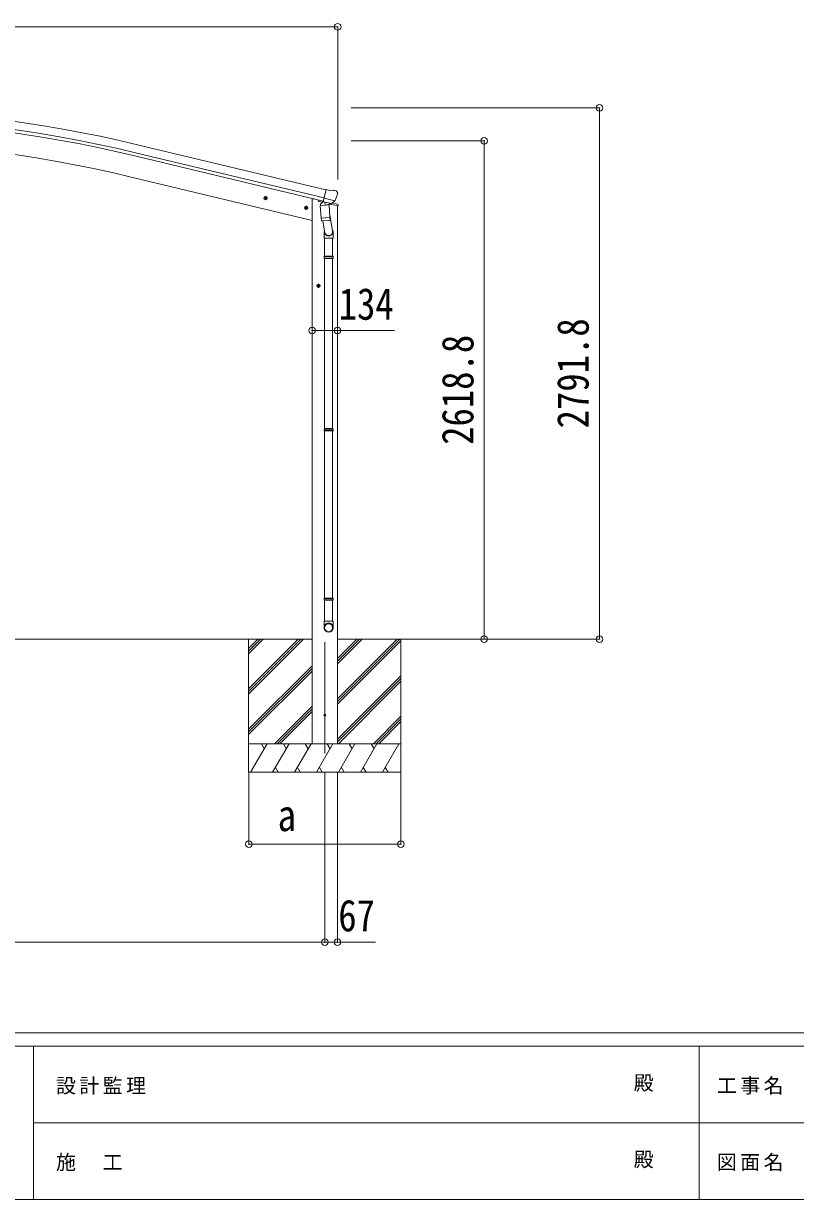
# Model space of a CAD drawing. Units: millimetres at full size. Extents: x -9783 to 9892, y -6828 to 6752.
# Drawn here: x -4022 to 36, y -6828 to -648 of the extents above; entities that cross this region are included whole.
import ezdxf
from ezdxf.enums import TextEntityAlignment as Align

# ---------------------------------------------------------------- set-up
doc = ezdxf.new("R2010")
doc.units = ezdxf.units.MM
doc.header["$LTSCALE"] = 35
doc.header["$PDMODE"] = 32
doc.header["$PDSIZE"] = 35
for name, color, linetype, lineweight in [('0-0_0', 7, 'Continuous', 9), ('0-1_本体', 4, 'Continuous', 9), ('0-2_部品', 7, 'Continuous', 9), ('0-8_PARTS2', 2, 'Continuous', 9), ('0-A_寸法', 6, 'Continuous', 9), ('F-0_240', 7, 'Continuous', 9)]:
    doc.layers.add(name, color=color, linetype=linetype, lineweight=lineweight)
doc.styles.add('ＭＳ ゴシック', font='')
doc.styles.get('ＭＳ ゴシック').set_extended_font_data('MS Gothic')

msp = doc.modelspace()

# ---------------------------------------------------------------- linework, layer by layer
at = {"layer": '0-0_0'}
for p, q in [((-7628.01, -3883.08), (-2505.19, -3883.08)), ((-2838.19, -3931.68), (-2789.59, -3883.07)), ((-2838.19, -3883.08), (-2838.19, -4583.08)), ((-2838.19, -4143.81), (-2577.46, -3883.08)), ((-2838.19, -4157.95), (-2563.32, -3883.08)), ((-2838.19, -4172.09), (-2549.18, -3883.08)), ((-2838.19, -3959.96), (-2761.31, -3883.08)), ((-2838.19, -3945.82), (-2775.45, -3883.08)), ((-2371.19, -3883.08), (-1950.03, -3883.08)), ((-2371.19, -4197.31), (-2056.96, -3883.08)), ((-2371.19, -4211.45), (-2042.82, -3883.08)), ((-2371.19, -4013.46), (-2240.81, -3883.08)), ((-2371.19, -3999.32), (-2254.95, -3883.08)), ((-2371.19, -3985.18), (-2269.09, -3883.08)), ((-2371.19, -4225.59), (-2038.19, -3892.59)), ((-2038.19, -3883.08), (-2038.19, -4583.08)), ((-2838.19, -4355.94), (-2505.19, -4022.94)), ((-2838.19, -4370.08), (-2505.19, -4037.08)), ((-2838.19, -4384.22), (-2505.19, -4051.22)), ((-2371.19, -4409.44), (-2038.19, -4076.44)), ((-2371.19, -4423.58), (-2038.19, -4090.58)), ((-2366.55, -4433.08), (-2038.19, -4104.72)), ((-2703.2, -4433.08), (-2505.19, -4235.07)), ((-2689.06, -4433.08), (-2505.19, -4249.21)), ((-2674.91, -4433.08), (-2505.19, -4263.36)), ((-2182.7, -4433.08), (-2038.19, -4288.57)), ((-2168.56, -4433.08), (-2038.19, -4302.71)), ((-2154.41, -4433.08), (-2038.19, -4316.86)), ((-2038.19, -4433.08), (-2838.19, -4433.08)), ((-2827.9, -4583.08), (-2741.3, -4433.08)), ((-2756.3, -4459.06), (-2771.3, -4433.08)), ((-2712.43, -4583.08), (-2625.83, -4433.08)), ((-2640.83, -4459.06), (-2655.83, -4433.08)), ((-2596.96, -4583.08), (-2510.36, -4433.08)), ((-2525.36, -4459.06), (-2540.36, -4433.08)), ((-2505.19, -4433.08), (-2371.19, -4433.08)), ((-2481.49, -4583.08), (-2394.89, -4433.08)), ((-2409.89, -4459.06), (-2424.89, -4433.08)), ((-2366.02, -4583.08), (-2279.42, -4433.08)), ((-2294.42, -4459.06), (-2309.42, -4433.08)), ((-2250.55, -4583.08), (-2163.95, -4433.08)), ((-2193.95, -4433.08), (-2178.95, -4459.06)), ((-2135.08, -4583.08), (-2048.48, -4433.08)), ((-2697.43, -4557.1), (-2682.43, -4583.08)), ((-2581.96, -4557.1), (-2566.96, -4583.08)), ((-2466.49, -4557.1), (-2451.49, -4583.08)), ((-2351.02, -4557.1), (-2336.02, -4583.08)), ((-2235.55, -4557.1), (-2220.55, -4583.08)), ((-2120.08, -4557.1), (-2105.08, -4583.08)), ((-2838.19, -4583.08), (-2038.19, -4583.08))]:
    msp.add_line(p, q, dxfattribs=at)
at = {"layer": '0-1_本体'}
for p, q in [((-3415.24, -1286.7), (-2432, -1522.76)), ((-3429.25, -1345.05), (-2446, -1581.1)), ((-3425.32, -1328.68), (-2442.07, -1564.74)), ((-2504.79, -1683.2), (-3455.63, -1454.92)), ((-2504.79, -1570.08), (-2504.79, -4433.08)), ((-2504.79, -1570.08), (-2491.92, -1570.08)), ((-2370.79, -1606.36), (-2370.79, -4433.08))]:
    msp.add_line(p, q, dxfattribs=at)
for radius in [7073, 7029.83, 7013, 6900]:
    msp.add_arc((-5066.4, -8164.28), radius, 76.5, 103.5, dxfattribs=at)
at = {"layer": '0-2_部品'}
for p, q in [((-2405.4, -1527.42), (-2431.34, -1521.19)), ((-2405.4, -1527.42), (-2392.14, -1524.72)), ((-2377.66, -1527.91), (-2390.85, -1524.74)), ((-2374.57, -1530.16), (-2370.71, -1536.45)), ((-2370.35, -1538.73), (-2370.62, -1539.88)), ((-2759.27, -1562.98), (-2739.82, -1567.65)), ((-2751.68, -1558.12), (-2756.84, -1563.56)), ((-2751.88, -1575.04), (-2747.21, -1555.59)), ((-2744.38, -1559.87), (-2751.68, -1558.12)), ((-2747.41, -1572.51), (-2742.25, -1567.07)), ((-2742.25, -1567.07), (-2744.38, -1559.87)), ((-2472.88, -1574.65), (-2472.88, -1577.91)), ((-2450.82, -1587.15), (-2469.04, -1582.77)), ((-2461.48, -1604.59), (-2415.79, -1601.4)), ((-2456.8, -1671.43), (-2461.48, -1604.59)), ((-2447.06, -1582.82), (-2460.37, -1598.14)), ((-2460.37, -1598.14), (-2459.93, -1604.48)), ((-2446.12, -1582.76), (-2447.06, -1582.82)), ((-2443.03, -1585.23), (-2444.56, -1584.86)), ((-2406.33, -1594.04), (-2443.03, -1585.23)), ((-2384.4, -1579.04), (-2441.91, -1565.23)), ((-2437.08, -1587.05), (-2436.06, -1601.66)), ((-2408.87, -1596.05), (-2434.69, -1602.49)), ((-2417.56, -1598.22), (-2417.33, -1601.51)), ((-2415.79, -1601.4), (-2411.11, -1668.23)), ((-2403.96, -1594.52), (-2411.48, -1592.71)), ((-2368.32, -1606.95), (-2411.25, -1596.64)), ((-2408.17, -1594.27), (-2408.12, -1595.01)), ((-2404.8, -1594.41), (-2406.33, -1594.04)), ((-2401.25, -1593.95), (-2384.88, -1579.46)), ((-2397.56, -1590.68), (-2370.62, -1597.14)), ((-2368.32, -1600.06), (-2368.32, -1606.95)), ((-2545.35, -1614.34), (-2525.9, -1619.01)), ((-2537.76, -1609.48), (-2542.92, -1614.92)), ((-2537.96, -1626.4), (-2533.29, -1606.95)), ((-2530.46, -1611.23), (-2537.76, -1609.48)), ((-2533.49, -1623.87), (-2528.33, -1618.42)), ((-2528.33, -1618.42), (-2530.46, -1611.23)), ((-2456.8, -1671.43), (-2411.11, -1668.23)), ((-2412.85, -1643.47), (-2396.93, -1739.64)), ((-2410.26, -1680.7), (-2411.13, -1668.24)), ((-2456.79, -1671.43), (-2455.9, -1684.13)), ((-2412.1, -1682.84), (-2453.8, -1685.75)), ((-2448.37, -1685.37), (-2437.64, -1748.96)), ((-2410.65, -1682.06), (-2410.65, -1682.06)), ((-2440.78, -1742.14), (-2440.78, -1776.8)), ((-2440.78, -1776.8), (-2394.78, -1776.8)), ((-2438.78, -1776.8), (-2438.78, -1870.8)), ((-2396.78, -1776.8), (-2396.78, -1870.8)), ((-2394.78, -1776.8), (-2394.78, -1742.45)), ((-2440.78, -1872.8), (-2439.78, -1870.8)), ((-2440.78, -1872.8), (-2394.78, -1872.8)), ((-2440.78, -1872.8), (-2440.78, -1880.8)), ((-2440.78, -1880.8), (-2394.78, -1880.8)), ((-2440.78, -1880.8), (-2439.78, -1882.8)), ((-2439.78, -1870.8), (-2395.78, -1870.8)), ((-2439.78, -1882.8), (-2395.78, -1882.8)), ((-2438.78, -1882.8), (-2438.78, -2777.14)), ((-2396.78, -1882.8), (-2396.78, -2777.14)), ((-2394.78, -1872.8), (-2395.78, -1870.8)), ((-2480.99, -2026.67), (-2460.99, -2026.67)), ((-2474.74, -2020.17), (-2478.5, -2026.67)), ((-2467.24, -2020.17), (-2474.74, -2020.17)), ((-2470.99, -2036.67), (-2470.99, -2016.67)), ((-2463.49, -2026.67), (-2467.24, -2020.17)), ((-2467.24, -2033.17), (-2463.49, -2026.67)), ((-2440.78, -2779.14), (-2439.78, -2777.14)), ((-2440.78, -2779.14), (-2394.78, -2779.14)), ((-2440.78, -2779.14), (-2440.78, -2787.14)), ((-2439.78, -2777.14), (-2395.78, -2777.14)), ((-2394.78, -2779.14), (-2395.78, -2777.14)), ((-2440.78, -2787.14), (-2394.78, -2787.14)), ((-2440.78, -2787.14), (-2439.78, -2789.14)), ((-2439.78, -2789.14), (-2395.78, -2789.14)), ((-2438.78, -2789.14), (-2438.78, -3667.17)), ((-2396.78, -2789.14), (-2396.78, -3667.17)), ((-2440.78, -3669.17), (-2439.78, -3667.17)), ((-2440.78, -3669.17), (-2394.78, -3669.17)), ((-2440.78, -3669.17), (-2440.78, -3677.17)), ((-2440.78, -3677.17), (-2394.78, -3677.17)), ((-2440.78, -3677.17), (-2439.78, -3679.17)), ((-2439.78, -3667.17), (-2395.78, -3667.17)), ((-2439.78, -3679.17), (-2395.78, -3679.17)), ((-2438.78, -3679.17), (-2438.78, -3789.18)), ((-2396.78, -3679.17), (-2396.78, -3789.18)), ((-2394.78, -3669.17), (-2395.78, -3667.17)), ((-2440.78, -3823.32), (-2440.78, -3789.18)), ((-2440.78, -3789.18), (-2394.78, -3789.18)), ((-2394.78, -3823.32), (-2394.78, -3789.18))]:
    msp.add_line(p, q, dxfattribs=at)
for points in [[(-2436.76, -1586.64), (-2446.49, -1584.31), (-2431.34, -1521.19)], [(-2756.84, -1563.56), (-2754.71, -1570.76), (-2747.41, -1572.51)], [(-2436.76, -1586.64), (-2436.53, -1586.79), (-2411.76, -1592.74), (-2411.48, -1592.71)], [(-2384.13, -1578.46), (-2384.72, -1579.31), (-2384.88, -1579.46)], [(-2542.92, -1614.92), (-2540.79, -1622.12), (-2533.49, -1623.87)], [(-2394.78, -1872.8), (-2394.78, -1880.8), (-2395.78, -1882.8)], [(-2478.5, -2026.67), (-2474.74, -2033.17), (-2467.24, -2033.17)], [(-2394.78, -2779.14), (-2394.78, -2787.14), (-2395.78, -2789.14)], [(-2394.78, -3669.17), (-2394.78, -3677.17), (-2395.78, -3679.17)]]:
    msp.add_lwpolyline(points, dxfattribs=at)
for centre, radius in [((-2749.55, -1565.31), 8.5), ((-2749.55, -1565.31), 7.7), ((-2749.55, -1565.31), 6.5), ((-2535.62, -1616.67), 8.5), ((-2535.62, -1616.67), 7.7), ((-2535.62, -1616.67), 6.5), ((-2470.99, -2026.67), 8.5), ((-2470.99, -2026.67), 7.7), ((-2470.99, -2026.67), 6.5)]:
    msp.add_circle(centre, radius, dxfattribs=at)
at = {"layer": '0-2_部品', "color": 4}
msp.add_circle((-2437.79, -4283.08), 5, dxfattribs=at)
at = {"layer": '0-2_部品'}
for centre, radius, start, end in [((-2391.55, -1527.66), 3, 76.5, 101.5), ((-2567.43, -1492.63), 202.4, 334.90875, 346.5), ((-2378.83, -1532.77), 5, 31.5, 76.5), ((-2467.88, -1577.91), 5, 180, 256.5), ((-2444.45, -1584.38), 0.5, 221.23754, 256.5), ((-2437.68, -1587.14), 0.604, 7.79405, 79.40158), ((-2435.04, -1601.52), 1.03, 188.03431, 289.96103), ((-2409.11, -1595.08), 1, 284, 4), ((-2407.67, -1594.23), 0.5, 76.5, 184), ((-2404.68, -1593.92), 0.5, 256.5, 291.76246), ((-2371.32, -1600.06), 3, 0, 76.5), ((-2453.94, -1683.76), 2, 190.53157, 274), ((-2412.24, -1680.84), 2, 274, 322.59038), ((-2412.2, -1680.87), 1.95, 322.52234, 4.95983), ((-2424.78, -1742.45), 30, 0, 2.54858)]:
    msp.add_arc(centre, radius, start, end, dxfattribs=at)
for centre, major_axis, ratio, start_param, end_param in [((-2373.27, -1538.02), (1.57, -2.57), 0.99628, 0.7835347, 1.5707963), ((-2403.27, -1591.59), (0.73, -2.92), 0.997631, 5.8041905, 5.8929484), ((-2403.3, -1591.47), (-2.63, 3.16), 0.650902, 2.1145521, 2.1873627), ((-2403.24, -1591.69), (0.73, -2.92), 0.997631, 5.965759, 6.7621801), ((-2417.78, -1742.14), (-23, 0), 0.996195, 6.0000678, 10.0103449), ((-2417.78, -1742.14), (-21, 0), 0.996195, 0.3319459, 3.3482706), ((-2417.78, -3821.57), (23, 0), 0.996195, 6.2831853, 9.424778), ((-2417.78, -3823.32), (23, 0), 0.996195, 6.2831853, 9.424778), ((-2417.78, -3823.32), (0, -23.43), 0.981806, 4.712389, 7.8539816)]:
    msp.add_ellipse(centre, major_axis=major_axis, ratio=ratio, start_param=start_param, end_param=end_param, dxfattribs=at)
msp.add_ellipse((-2417.78, -3823.32), major_axis=(-21, 0), ratio=0.996195, dxfattribs=at)
at = {"layer": '0-8_PARTS2', "color": 6}
msp.add_line((-7762.31, -665.55), (-2370.29, -665.55), dxfattribs=at)
at = {"layer": '0-8_PARTS2'}
msp.add_line((-2437.79, -4484.02), (-2437.79, -3900.07), dxfattribs=at)
at = {"layer": '0-A_寸法'}
for p, q in [((-2370.29, -665.55), (-2370.29, -1467.88)), ((-993.71, -1091.28), (-2300.14, -1091.28)), ((-993.71, -3883.08), (-993.71, -1091.28)), ((-1599.69, -1264.28), (-2300.14, -1264.28)), ((-1599.69, -3883.08), (-1599.69, -1264.28)), ((-2504.79, -2261.83), (-2370.79, -2261.83)), ((-2370.79, -2261.83), (-2070.79, -2261.83)), ((-1599.69, -3883.08), (-1993.93, -3883.08)), ((-993.71, -3883.08), (-1599.69, -3883.08)), ((-2837.79, -4960.98), (-2837.79, -4586.57)), ((-2437.79, -5475.97), (-2437.79, -4586.57)), ((-2370.79, -5475.97), (-2370.79, -4586.57)), ((-2037.79, -4960.98), (-2037.79, -4586.57)), ((-2037.79, -4960.98), (-2837.79, -4960.98)), ((-7694.81, -5475.97), (-2437.79, -5475.97)), ((-2437.79, -5475.97), (-2370.79, -5475.97)), ((-2370.79, -5475.97), (-2170.79, -5475.97))]:
    msp.add_line(p, q, dxfattribs=at)
for p in [(-2370.29, -665.55), (-993.71, -1091.28), (-1599.69, -1264.28), (-2504.79, -2261.83), (-2370.79, -2261.83), (-1599.69, -3883.08), (-993.71, -3883.08), (-2837.79, -4960.98), (-2037.79, -4960.98), (-2437.79, -5475.97), (-2370.79, -5475.97)]:
    msp.add_point(p, dxfattribs=at)
at = {"layer": 'F-0_240', "color": 5}
for p, q in [((-9783.03, -5953.1), (9396.97, -5953.1)), ((-9783.03, -6023.1), (6285.75, -6023.1)), ((-3969.25, -6023.1), (-3969.25, -6828.1)), ((-469.25, -6023.1), (-469.25, -6828.1)), ((-3969.25, -6425.6), (3205.75, -6425.6)), ((-9783.03, -6828.1), (9396.97, -6828.1))]:
    msp.add_line(p, q, dxfattribs=at)

# ---------------------------------------------------------------- texts
at = {"layer": '0-A_寸法', "color": 7, "style": 'ＭＳ ゴシック', "width": 0.85}
for s, p in [('134', (-2365.17, -2254.83)), ('a', (-2685.92, -4941.98)), ('67', (-2367.04, -5468.97))]:
    msp.add_text(s, height=166.8, dxfattribs=at).set_placement(p, align=Align.BOTTOM_LEFT)
for s, p in [('2791.8', (-1000.71, -2775.93)), ('2618.8', (-1606.69, -2862.43))]:
    msp.add_text(s, height=166.8, rotation=90, dxfattribs=at).set_placement(p, align=Align.BOTTOM_LEFT)
at = {"layer": 'F-0_240', "style": 'ＭＳ ゴシック'}
for p in [(-814.24, -6276.85), (-814.24, -6679.35)]:
    msp.add_text('殿', height=76.98, dxfattribs=at).set_placement(p, align=Align.BOTTOM_LEFT)
at = {"layer": 'F-0_240', "char_height": 76.98, "attachment_point": 7, "style": 'ＭＳ ゴシック'}
for s, insert in [('\\T1.17;工事名', (-376.96, -6276.85)), ('\\T1.17;設計監理', (-3851.04, -6276.85)), ('\\T1.17;施\u3000工', (-3851.04, -6679.35)), ('\\T1.17;図面名', (-376.96, -6679.35))]:
    msp.add_mtext(s, dxfattribs=dict(at, insert=insert))

doc.saveas('drawing.dxf')
